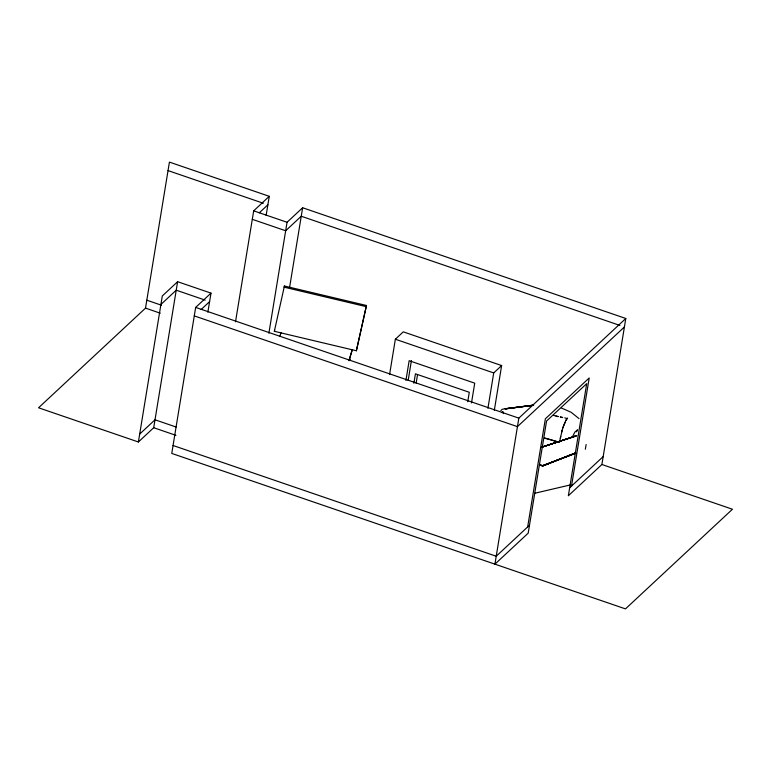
<?xml version="1.0" encoding="UTF-8"?>
<svg xmlns="http://www.w3.org/2000/svg" width="771" height="771" viewBox="0 0 771 771"><rect width="100%" height="100%" fill="white"/><g stroke="black" fill="none" stroke-linecap="round" stroke-linejoin="round"><path stroke-width="1.16" d="M586.143 444.52L585.324 449.252M559.9 440.366L562.714 427.963L565.991 420.118L567.543 418.133L567.013 418.643M207.862 312.226L210.994 293.134L177.619 281.704L153.708 427.722L138.394 441.985L38.55 407.782L145.517 308.121L169.427 162.112L269.272 196.316L266.14 215.408M138.394 441.985L162.305 295.977L177.619 281.704M210.994 293.134L195.67 307.407L171.76 453.425L625.483 608.888L732.45 509.236L601.891 464.499L568.352 495.753L586.712 383.64L546.562 421.033L528.202 533.156L494.924 564.16L518.835 418.142L625.801 318.481L302.637 207.756L287.053 222.27L268.877 333.265M235.512 321.825L253.688 210.84L269.272 196.316M289.482 288.113L302.637 207.756M389.567 374.6L395.359 339.23L403.281 331.848L501.642 365.55L494.307 410.355M405.922 380.488L409.16 360.693L474.734 383.158L471.486 402.954M408.177 380.354L411.415 360.558M413.882 383.274L415.434 373.819L469.288 392.275L467.746 401.73M416.138 383.177L417.496 374.908M487.927 408.302L493.719 372.933L501.642 365.55M527.653 526.95L545.367 418.798L589.208 377.954L571.494 486.106M601.891 464.499L625.801 318.481M274.341 331.308L284.432 286.022L366.476 305.489L356.375 350.766L274.341 331.308L274.678 330.171M350.082 359.806L350.217 359.228M356.375 350.766L366.476 305.489M284.432 286.022L284.085 287.159L366.129 306.617M279.806 336.551L281.02 332.706M349.109 360.105L352.125 350.15M348.984 360.683L352.337 349.62M572.294 437.109L574.848 432.117L577.161 430.141M576.583 431.827L577.585 429.804M566.685 418.499L564.758 417.843M500.851 410.586L502.114 409.372L504.34 408.832L533.503 405.315M160.908 304.468L176.231 290.195L205.153 300.102M259.22 212.873L267.874 204.807M201.086 309.556L209.596 301.625M139.686 434.063L155.01 419.79L176.145 427.038M624.414 326.971L517.447 426.633L194.282 315.898M529.504 525.224L496.225 556.228L173.061 445.503M569.644 487.831L603.192 456.577M575.523 452.895L543.15 465.829L539.382 464.576M575.542 452.876L542.62 465.944L575.205 453.348L542.061 465.857L539.604 464.614M576.014 453.184L542.061 465.857L539.69 464.653M576.737 435.528L541.136 447.402L576.448 435.798L542.109 447.035M541.878 447.103L575.233 436.309M570.569 484.882L534.872 493.228M532.742 405.267L505.487 408.871L533.715 405.189M504.909 408.765L533.522 405.151M503.184 411.772L502.287 412.051M562.541 417.429L560.324 416.976M558.117 416.504L553.732 415.444M544.586 437.938L559.573 442.284M561.413 408.004L571.128 412.273L579.05 418.624M168.039 170.593L263.335 203.255M619.855 325.41L301.249 216.246L285.665 230.76L252.29 219.33M253.688 210.84L287.053 222.27M395.359 339.23L493.719 372.933M195.67 307.407L518.835 418.142M146.818 300.198L161.563 305.249M145.517 308.121L160.262 313.18M153.708 427.722L175.952 435.345M502.297 412.071L503.039 412.726A5.349 3.277 -63.4 0 1 503.29 413.449L503.328 413.613M562.637 417.574A136.525 110.455 -5.4 0 1 560.411 417.121M558.185 416.639A136.525 110.455 -5.4 0 1 555.968 416.118M560.295 438.497A87.229 70.575 -5.4 0 1 560.652 436.405M561.587 432.261A87.229 70.575 -5.4 0 1 562.165 430.208M562.811 428.184A87.229 70.575 -5.4 0 1 565.172 422.219M566.087 420.282A87.229 70.575 -5.4 0 1 567.08 418.364M544.557 438.217A140.91 113.992 -5.4 0 1 557.626 441.976"/></g></svg>
